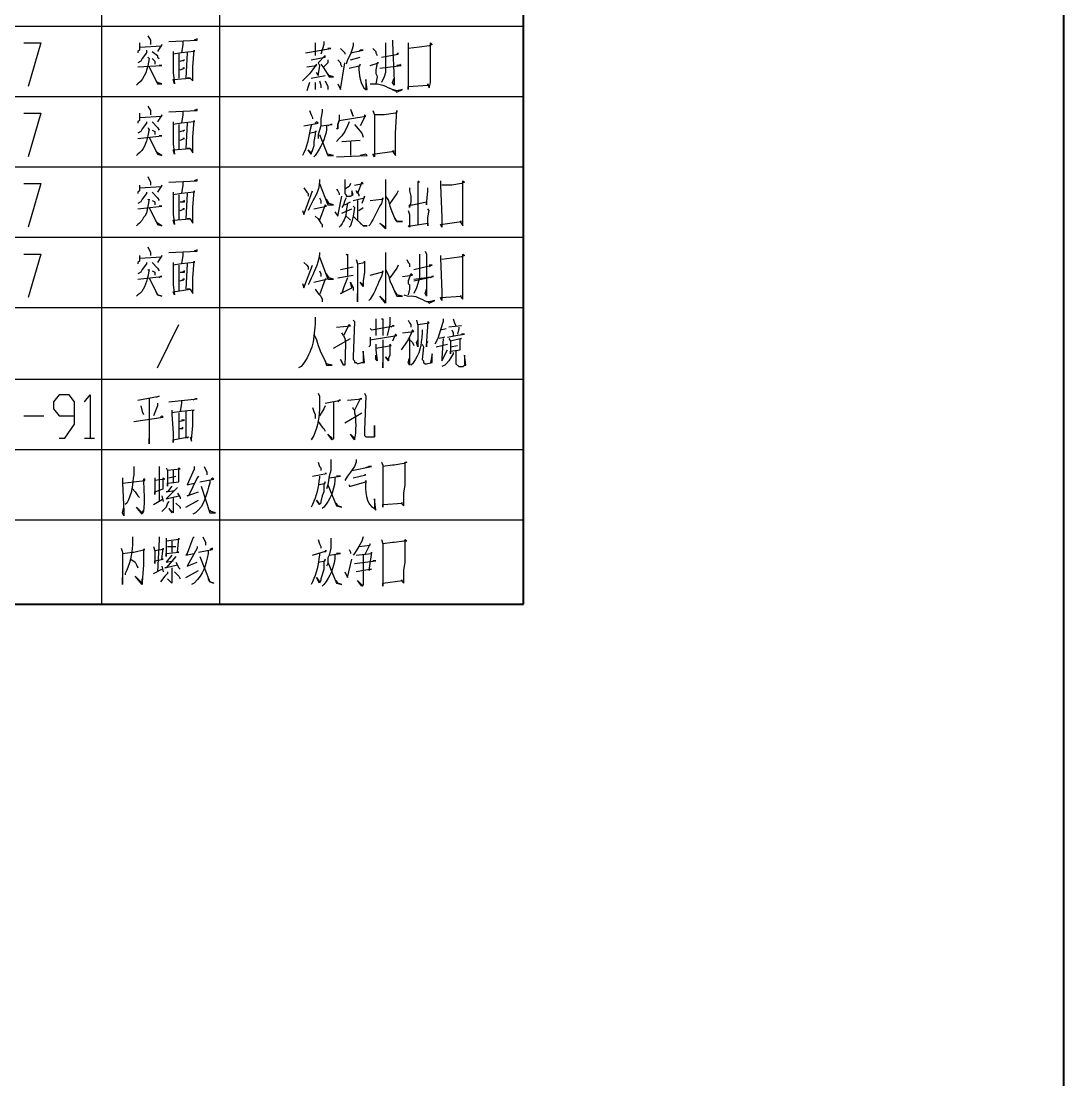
# Model space of a CAD drawing. Header units: millimetres. Extents: x 0 to 822, y 14 to 1153.
# Drawn here: x 685.6 to 819, y 403.9 to 539.3 of the extents above; entities that cross this region are included whole.
import ezdxf

# ---------------------------------------------------------------- set-up
doc = ezdxf.new("R2010")
doc.units = ezdxf.units.MM
doc.layers.add('1', color=7, linetype='Continuous')

msp = doc.modelspace()

# ---------------------------------------------------------------- linework, layer by layer
at = {"layer": '1', "color": 0, "lineweight": 40}
for points in [[(43.56, 14.721732), (819, 14.721732), (819, 1153.221732), (43.56, 1153.221732), (43.56, 14.721732)], [(749.88, 464.721732), (749.88, 629.601732)], [(569.52, 464.721732), (749.88, 464.721732)]]:
    msp.add_lwpolyline(points, dxfattribs=at)
at = {"layer": '1', "color": 0, "lineweight": 25}
for points in [[(695.88, 619.881732), (695.88, 464.721732)], [(711, 619.881732), (711, 464.721732)], [(569.52, 538.701732), (749.88, 538.701732)], [(685.98, 536.541732), (688.14, 536.541732), (686.52, 530.961732)], [(700.74, 536.541732), (700.74, 536.001732), (700.74, 535.641732), (700.56, 535.461732), (700.56, 535.281732)], [(701.82, 537.441732), (702.18, 536.901732), (702.18, 536.361732)], [(704.52, 536.721732), (708.12, 536.901732), (708.12, 537.081732), (707.76, 536.901732)], [(706.32, 536.721732), (706.32, 536.361732), (706.14, 535.281732)], [(723.24, 536.541732), (723.24, 534.921732)], [(724.32, 536.721732), (724.32, 536.361732), (723.96, 535.101732)], [(728.1, 536.541732), (728.1, 536.181732), (727.92, 535.641732), (727.74, 535.101732), (727.38, 534.381732), (727.2, 533.841732)], [(732.24, 536.541732), (732.24, 533.481732), (732.24, 532.761732), (732.06, 532.221732), (731.7, 531.501732)], [(733.14, 536.901732), (733.14, 536.541732), (733.32, 531.681732), (733.32, 531.141732), (733.14, 531.501732), (733.32, 532.041732)], [(735.12, 536.541732), (735.12, 536.001732), (735.12, 530.601732), (735.12, 530.961732), (737.64, 531.141732), (737.64, 531.321732), (737.82, 530.781732), (738, 531.501732), (738, 532.401732), (738, 533.661732), (738, 536.541732), (738.18, 536.361732), (737.82, 536.181732), (736.56, 536.001732), (736.56, 536.001732), (735.12, 535.821732)], [(701.64, 535.641732), (701.64, 535.281732), (701.1, 534.561732), (700.92, 534.201732), (700.56, 534.021732)], [(700.74, 536.001732), (703.62, 536.181732), (703.62, 536.361732), (703.08, 535.461732)], [(702.36, 535.461732), (703.08, 534.921732), (703.08, 534.741732), (703.26, 534.561732)], [(707.22, 532.041732), (707.58, 531.681732), (707.58, 531.861732), (707.58, 533.481732), (707.76, 535.641732), (707.76, 535.461732), (706.14, 535.281732), (705.06, 535.101732)], [(705.06, 535.461732), (705.06, 535.101732), (705.06, 532.761732), (705.24, 531.321732), (705.06, 531.861732), (707.22, 532.041732), (707.04, 532.041732), (706.86, 532.041732)], [(705.78, 535.281732), (705.78, 532.041732)], [(706.86, 535.281732), (706.68, 532.041732)], [(721.98, 535.281732), (725.22, 535.821732), (725.22, 535.821732), (724.86, 535.821732)], [(726.48, 535.821732), (726.84, 535.461732), (727.02, 535.281732), (727.02, 535.101732)], [(727.74, 535.281732), (729.36, 535.641732), (729, 535.641732), (728.82, 535.461732)], [(730.62, 535.821732), (730.98, 535.461732), (730.98, 535.281732)], [(730.98, 535.281732), (731.16, 534.921732)], [(731.7, 534.741732), (733.86, 535.101732), (733.86, 535.101732), (733.86, 535.281732), (733.68, 535.101732)], [(731.7, 534.741732), (733.86, 535.101732), (733.86, 535.101732), (733.68, 535.101732)], [(702.36, 534.561732), (702.72, 534.201732), (702.72, 534.021732), (702.72, 533.841732)], [(705.96, 534.201732), (706.5, 534.381732), (706.5, 534.381732), (706.32, 534.201732)], [(722.16, 533.481732), (723.42, 533.661732), (723.42, 533.841732), (722.88, 533.121732), (722.52, 532.581732), (721.8, 531.861732), (721.62, 531.681732)], [(722.7, 534.381732), (724.5, 534.741732), (724.5, 534.921732), (723.6, 534.021732), (723.6, 534.021732), (723.78, 533.661732), (723.6, 532.581732), (723.6, 532.401732), (723.42, 532.761732)], [(723.96, 533.841732), (724.32, 533.301732), (725.04, 532.221732), (725.58, 532.221732), (725.04, 532.401732), (724.86, 532.581732)], [(724.86, 534.381732), (724.86, 534.021732), (724.32, 533.481732)], [(726.12, 534.381732), (726.48, 534.021732), (726.48, 533.841732), (726.66, 533.481732)], [(726.12, 531.321732), (726.48, 530.601732), (727.02, 534.021732)], [(727.74, 534.381732), (729, 534.741732)], [(731.52, 533.301732), (734.22, 533.661732), (734.04, 533.841732)], [(700.56, 533.481732), (703.62, 533.661732), (703.44, 533.661732), (703.26, 533.661732)], [(702, 533.481732), (703.08, 531.321732), (703.62, 531.321732), (703.08, 531.501732), (702.9, 531.681732)], [(705.96, 533.121732), (706.5, 533.301732), (706.32, 533.301732), (706.32, 533.301732)], [(722.7, 532.041732), (724.5, 532.401732)], [(731.52, 533.301732), (734.22, 533.661732), (734.04, 533.661732), (733.68, 533.661732)], [(722.52, 531.501732), (722.34, 530.961732), (722.16, 530.421732)], [(723.24, 531.501732), (723.24, 530.961732), (723.24, 530.601732)], [(723.78, 531.681732), (723.96, 531.141732), (723.96, 530.781732)], [(724.5, 531.681732), (724.86, 530.961732), (724.86, 530.781732), (724.86, 530.601732)], [(569.52, 529.701732), (749.88, 529.701732)], [(701.82, 528.441732), (702.18, 527.901732), (702.18, 527.361732)], [(685.98, 527.541732), (688.14, 527.541732), (686.52, 521.961732)], [(700.74, 527.541732), (700.74, 527.001732), (700.74, 526.641732), (700.56, 526.461732), (700.56, 526.281732)], [(700.74, 527.001732), (703.62, 527.181732), (703.62, 527.361732), (703.08, 526.461732)], [(704.52, 527.721732), (708.12, 527.901732), (708.12, 528.081732), (707.76, 527.901732)], [(706.32, 527.721732), (706.32, 527.361732), (706.14, 526.281732)], [(722.52, 527.901732), (722.7, 527.361732), (722.88, 527.001732), (722.88, 526.821732)], [(724.14, 528.081732), (724.14, 527.721732), (723.96, 526.821732), (723.96, 525.921732), (723.78, 525.381732), (723.6, 524.841732), (723.6, 524.301732)], [(726.3, 527.361732), (726.3, 527.001732), (726.3, 526.641732), (726.12, 526.101732), (726.12, 525.561732), (725.94, 525.561732), (726.12, 525.741732), (726.12, 526.101732), (726.3, 526.641732)], [(726.3, 526.641732), (729.72, 527.181732), (729.54, 527.361732), (729.54, 527.001732), (729, 525.921732)], [(727.74, 528.081732), (727.92, 527.541732), (728.1, 527.181732), (727.92, 527.721732)], [(730.62, 527.901732), (730.8, 527.361732), (730.8, 521.961732), (730.62, 522.321732), (733.32, 522.681732), (733.14, 522.681732), (733.5, 522.141732), (733.5, 522.861732), (733.5, 523.941732), (733.5, 525.021732), (733.68, 527.901732), (733.68, 527.721732), (733.5, 527.541732), (732.06, 527.361732), (732.06, 527.361732), (730.8, 527.361732)], [(701.64, 526.461732), (701.64, 526.281732), (701.1, 525.561732), (700.92, 525.201732), (700.56, 525.021732)], [(702.36, 526.461732), (703.08, 525.741732), (703.08, 525.741732), (703.26, 525.381732)], [(707.22, 523.041732), (707.58, 522.501732), (707.58, 522.861732), (707.58, 524.481732), (707.76, 526.641732), (707.76, 526.461732), (706.14, 526.281732), (705.06, 526.101732)], [(705.06, 526.461732), (705.06, 526.101732), (705.06, 523.581732), (705.24, 522.321732), (705.06, 522.861732), (707.22, 523.041732), (707.04, 523.041732), (706.86, 523.041732)], [(705.78, 526.101732), (705.78, 522.861732)], [(706.86, 526.281732), (706.68, 523.041732)], [(721.8, 525.921732), (723.6, 526.281732), (723.42, 526.461732), (723.24, 526.281732)], [(723.96, 525.921732), (725.4, 526.101732), (725.22, 526.101732), (724.86, 525.921732)], [(727.56, 526.461732), (727.38, 525.921732), (727.02, 525.201732), (726.66, 524.661732), (726.3, 524.301732), (725.94, 523.941732)], [(728.28, 526.101732), (729.18, 525.021732), (729.36, 524.481732)], [(700.56, 524.301732), (703.62, 524.661732), (703.44, 524.661732), (703.26, 524.661732)], [(702, 524.481732), (703.08, 522.321732), (703.62, 522.141732), (703.08, 522.501732), (702.9, 522.681732)], [(702.36, 525.381732), (702.72, 525.201732), (702.72, 525.021732), (702.72, 524.841732)], [(705.96, 525.201732), (706.5, 525.381732), (706.5, 525.381732), (706.32, 525.201732)], [(705.96, 524.121732), (706.5, 524.301732), (706.32, 524.301732), (706.32, 524.301732)], [(722.52, 525.021732), (723.42, 525.201732), (723.24, 525.201732), (723.24, 524.841732), (723.06, 523.941732), (723.06, 523.401732), (722.88, 522.861732), (722.7, 522.501732), (722.7, 522.321732), (722.34, 522.861732), (722.7, 522.501732), (722.88, 522.681732)], [(723.78, 524.841732), (724.86, 522.141732), (725.58, 522.141732), (724.86, 522.321732), (724.68, 522.501732)], [(726.66, 523.941732), (729, 524.121732)], [(727.74, 523.941732), (727.74, 523.581732), (727.74, 522.141732)], [(725.94, 521.961732), (729.9, 522.141732), (729.72, 522.321732), (729, 522.141732)], [(569.52, 520.701732), (749.88, 520.701732)], [(701.82, 519.441732), (702.18, 518.721732), (702.18, 518.361732)], [(704.52, 518.721732), (708.12, 518.901732), (708.12, 519.081732), (707.76, 518.901732)], [(727.02, 519.081732), (727.02, 518.721732), (727.02, 517.281732), (727.2, 517.101732), (727.2, 516.921732), (727.56, 516.921732), (727.74, 516.921732), (728.1, 517.101732), (727.92, 517.641732), (727.92, 517.101732)], [(732.24, 519.081732), (732.24, 518.721732), (732.24, 513.501732), (732.24, 512.961732), (732.24, 512.781732), (731.52, 513.501732), (732.24, 512.961732)], [(736.38, 518.901732), (736.56, 518.721732), (736.38, 518.721732), (736.38, 513.321732)], [(739.26, 518.901732), (739.26, 518.361732), (739.44, 514.221732), (739.44, 512.961732), (739.26, 513.321732), (741.96, 513.681732), (741.78, 513.681732), (742.14, 513.141732), (742.14, 513.861732), (742.14, 514.761732), (742.14, 516.021732), (742.14, 518.901732), (742.32, 518.721732), (741.96, 518.541732), (740.7, 518.361732), (740.7, 518.361732), (739.44, 518.361732)], [(685.98, 518.541732), (688.14, 518.541732), (686.52, 512.961732)], [(700.74, 518.361732), (700.74, 518.001732), (700.74, 517.641732), (700.56, 517.461732), (700.56, 517.281732)], [(701.64, 517.461732), (701.64, 517.281732), (701.1, 516.561732), (700.92, 516.201732), (700.56, 516.021732)], [(700.74, 518.001732), (703.62, 518.181732), (703.62, 518.361732), (703.08, 517.461732)], [(702.36, 517.461732), (703.08, 516.741732), (703.08, 516.741732), (703.26, 516.381732)], [(707.22, 514.041732), (707.58, 513.501732), (707.58, 513.861732), (707.58, 515.481732), (707.76, 517.641732), (707.76, 517.461732), (706.14, 517.281732), (705.06, 517.101732)], [(705.06, 517.461732), (705.06, 517.101732), (705.06, 514.581732), (705.24, 513.321732), (705.06, 513.861732), (707.22, 514.041732), (707.04, 514.041732), (706.86, 514.041732)], [(706.32, 518.721732), (706.32, 518.361732), (706.14, 517.281732)], [(721.62, 515.121732), (721.8, 514.581732), (722.88, 517.641732)], [(721.8, 518.001732), (722.16, 517.461732), (722.34, 517.281732), (722.34, 516.921732)], [(723.78, 518.541732), (724.86, 515.841732), (725.4, 515.841732), (725.58, 515.841732), (725.04, 516.021732), (724.68, 516.561732)], [(725.94, 517.821732), (726.12, 517.641732), (726.3, 517.281732), (726.3, 517.101732)], [(727.74, 518.541732), (727.56, 518.181732), (727.02, 517.821732)], [(728.28, 518.361732), (729.36, 518.541732), (729.18, 518.721732), (728.64, 517.281732), (728.46, 517.641732), (728.82, 517.101732), (728.82, 516.921732)], [(733.86, 517.641732), (733.68, 517.281732), (732.78, 516.021732)], [(735.3, 518.001732), (735.3, 517.641732), (735.48, 516.921732), (735.48, 516.201732), (735.3, 515.481732), (735.3, 515.841732), (735.66, 515.841732), (737.46, 516.201732), (737.46, 515.841732), (737.64, 517.641732), (737.64, 518.001732)], [(701.82, 516.561732), (702, 516.381732), (702, 516.561732), (701.82, 515.661732), (701.64, 514.761732), (701.46, 514.401732), (701.28, 514.221732), (701.1, 513.861732), (700.74, 513.501732), (700.56, 513.321732), (700.38, 513.141732)], [(702.36, 516.381732), (702.72, 516.201732), (702.72, 516.021732), (702.72, 515.841732)], [(705.78, 517.101732), (705.78, 513.861732)], [(705.96, 516.201732), (706.5, 516.201732), (706.5, 516.381732), (706.32, 516.201732)], [(706.86, 517.281732), (706.68, 514.041732)], [(723.78, 516.741732), (723.96, 516.381732), (723.96, 516.201732), (723.96, 516.021732)], [(725.76, 514.941732), (726.12, 514.401732), (726.66, 516.921732)], [(727.2, 516.741732), (727.02, 516.381732), (726.84, 515.841732), (726.84, 515.841732), (726.66, 515.481732)], [(727.02, 515.841732), (727.74, 516.201732)], [(728.1, 516.381732), (729.54, 516.741732), (729.54, 516.921732), (729.18, 516.021732)], [(728.64, 516.381732), (728.64, 513.861732)], [(732.24, 516.921732), (732.6, 516.381732), (732.78, 515.661732), (733.14, 514.761732), (733.5, 513.861732), (733.68, 513.681732), (734.4, 513.681732), (733.68, 513.681732)], [(700.56, 515.301732), (703.62, 515.661732), (703.44, 515.661732), (703.26, 515.661732)], [(702, 515.481732), (703.08, 513.321732), (703.62, 513.141732), (703.08, 513.501732), (702.9, 513.681732)], [(705.96, 515.121732), (706.5, 515.301732), (706.32, 515.301732), (706.32, 515.301732)], [(723.06, 515.301732), (724.68, 515.661732), (724.5, 515.841732), (723.78, 513.861732)], [(726.66, 514.761732), (727.92, 515.301732)], [(728.1, 515.661732), (728.28, 515.481732), (728.1, 514.401732), (727.92, 513.681732), (727.74, 513.141732), (727.56, 512.961732)], [(728.82, 515.121732), (729.36, 515.481732)], [(735.12, 515.121732), (735.3, 514.581732), (735.3, 512.961732), (735.12, 513.141732), (735.48, 513.141732), (737.64, 513.501732), (737.64, 513.141732), (737.64, 514.221732), (737.82, 515.121732), (737.64, 515.301732)], [(723.24, 514.401732), (723.6, 514.041732), (723.96, 513.501732), (724.14, 513.321732), (724.14, 512.961732)], [(727.2, 514.401732), (727.56, 514.041732), (727.74, 513.861732)], [(728.1, 514.401732), (729.36, 513.141732), (729.9, 513.141732), (729.36, 513.141732), (729, 513.501732)], [(733.32, 514.221732), (733.68, 513.681732)], [(569.52, 511.701732), (749.88, 511.701732)], [(685.98, 509.541732), (688.14, 509.541732), (686.52, 503.961732)], [(700.74, 509.361732), (700.74, 509.001732), (700.74, 508.641732), (700.56, 508.461732), (700.56, 508.281732)], [(700.74, 509.001732), (703.62, 509.181732), (703.62, 509.361732), (703.08, 508.461732)], [(701.82, 510.441732), (702.18, 509.721732), (702.18, 509.361732)], [(704.52, 509.721732), (708.12, 509.901732), (708.12, 510.081732), (707.76, 509.901732)], [(706.32, 509.721732), (706.32, 509.361732), (706.14, 508.281732)], [(727.2, 509.541732), (727.38, 509.361732), (727.38, 509.541732), (727.38, 506.661732)], [(732.24, 509.721732), (732.24, 509.181732), (732.24, 503.961732), (732.24, 503.601732), (732.24, 503.241732), (731.52, 504.141732), (732.24, 503.421732)], [(736.56, 509.541732), (736.56, 506.481732), (736.38, 505.761732), (736.2, 505.221732), (735.84, 504.501732)], [(737.28, 509.901732), (737.46, 509.541732), (737.46, 504.501732), (737.46, 504.141732), (737.28, 504.501732), (737.46, 505.041732)], [(739.26, 509.361732), (739.26, 509.001732), (739.44, 504.681732), (739.44, 503.601732), (739.26, 503.961732), (741.96, 504.141732), (741.78, 504.141732), (742.14, 503.781732), (742.14, 504.501732), (742.14, 505.401732), (742.14, 506.661732), (742.14, 509.541732), (742.32, 509.361732), (741.96, 509.181732), (740.7, 509.001732), (740.7, 509.001732), (739.44, 508.821732)], [(701.64, 508.461732), (701.64, 508.281732), (701.1, 507.561732), (700.92, 507.201732), (700.56, 507.021732)], [(702.36, 508.461732), (703.08, 507.741732), (703.08, 507.741732), (703.26, 507.381732)], [(707.22, 505.041732), (707.58, 504.501732), (707.58, 504.861732), (707.58, 506.481732), (707.76, 508.641732), (707.76, 508.461732), (706.14, 508.281732), (705.06, 508.101732)], [(705.06, 508.461732), (705.06, 508.101732), (705.06, 505.581732), (705.24, 504.321732), (705.06, 504.681732), (707.22, 505.041732), (707.04, 505.041732), (706.86, 505.041732)], [(705.78, 508.101732), (705.78, 504.861732)], [(706.86, 508.281732), (706.68, 505.041732)], [(721.62, 505.761732), (721.8, 505.221732), (722.88, 508.101732)], [(721.8, 508.461732), (722.16, 508.101732), (722.34, 507.921732), (722.34, 507.561732)], [(723.78, 509.181732), (724.86, 506.301732), (725.4, 506.301732), (725.58, 506.301732), (725.04, 506.481732), (724.68, 507.021732)], [(728.46, 508.821732), (728.64, 508.281732), (728.64, 508.281732), (728.64, 503.421732), (728.64, 503.781732), (728.64, 504.501732)], [(728.64, 508.281732), (729.54, 508.461732), (729.54, 508.641732), (729.54, 507.201732), (729.36, 506.121732), (729.36, 505.941732), (729.36, 505.581732), (729.36, 505.401732), (729, 505.941732), (729.36, 505.581732)], [(733.86, 508.101732), (733.68, 507.741732), (732.78, 506.481732)], [(734.94, 508.821732), (735.12, 508.461732), (735.3, 508.281732)], [(735.3, 508.281732), (735.3, 507.921732)], [(735.84, 507.561732), (738.18, 508.101732), (738, 508.101732), (737.82, 507.921732)], [(735.84, 507.561732), (738.18, 508.101732), (738, 508.101732), (738, 508.101732), (737.82, 508.101732)], [(700.56, 506.301732), (703.62, 506.661732), (703.44, 506.661732), (703.26, 506.481732)], [(702.36, 507.381732), (702.72, 507.201732), (702.72, 507.021732), (702.72, 506.841732)], [(705.96, 507.201732), (706.5, 507.201732), (706.5, 507.381732), (706.32, 507.201732)], [(723.78, 507.381732), (723.96, 507.021732), (723.96, 506.841732), (723.96, 506.661732)], [(726.12, 506.481732), (728.1, 506.841732)], [(726.48, 507.561732), (728.1, 507.921732)], [(732.24, 507.561732), (732.6, 506.841732), (732.78, 506.121732), (733.14, 505.401732), (733.5, 504.501732), (733.68, 504.141732), (734.4, 504.141732), (733.68, 504.321732)], [(734.4, 506.661732), (735.66, 506.841732), (735.48, 507.021732), (735.12, 506.121732), (735.12, 505.941732), (735.12, 505.761732), (735.3, 505.581732), (735.3, 505.221732), (735.3, 505.041732), (735.12, 504.321732)], [(735.84, 506.121732), (738.36, 506.661732), (738.18, 506.661732), (738, 506.481732)], [(735.84, 506.301732), (738.36, 506.661732), (738.36, 506.661732)], [(702, 506.481732), (703.08, 504.321732), (703.62, 504.141732), (703.08, 504.321732), (702.9, 504.681732)], [(705.96, 506.121732), (706.5, 506.301732), (706.32, 506.301732), (706.32, 506.121732)], [(723.06, 505.941732), (724.68, 506.301732), (724.5, 506.301732), (723.78, 504.321732)], [(727.38, 506.481732), (726.84, 505.221732), (726.66, 504.501732), (726.48, 504.501732), (727.92, 505.221732), (727.74, 505.941732), (728.1, 505.221732), (728.1, 504.861732)], [(723.24, 505.041732), (723.6, 504.501732), (723.96, 504.141732), (724.14, 503.781732), (724.14, 503.421732)], [(733.32, 504.861732), (733.68, 504.321732)], [(569.52, 502.701732), (749.88, 502.701732)], [(730.98, 501.261732), (730.98, 500.901732), (730.98, 500.901732), (730.98, 499.101732)], [(731.7, 501.261732), (731.88, 501.261732), (731.88, 501.081732), (731.88, 499.101732)], [(732.78, 501.441732), (732.78, 501.261732), (732.78, 500.541732), (732.42, 499.101732)], [(739.62, 501.261732), (739.62, 500.901732), (739.26, 499.821732), (739.08, 499.281732), (738.9, 498.741732), (738.54, 498.021732)], [(740.88, 501.261732), (741.06, 500.721732), (741.24, 500.361732)], [(703.08, 494.961732), (705.78, 500.541732)], [(725.94, 500.181732), (727.74, 500.361732), (727.56, 500.541732), (726.84, 499.101732), (726.66, 499.461732)], [(728.1, 501.081732), (728.28, 500.901732), (728.28, 500.901732), (728.1, 496.401732), (728.1, 496.041732), (728.28, 495.861732), (728.28, 495.681732), (728.46, 495.681732), (728.64, 495.501732), (729.18, 495.681732), (729.36, 495.681732), (729.54, 495.681732), (729.36, 497.121732), (729.36, 495.681732)], [(730.26, 500.001732), (730.44, 499.821732), (730.44, 499.821732), (733.32, 500.361732), (733.14, 500.361732), (732.96, 500.181732)], [(734.4, 499.461732), (735.84, 499.641732), (735.66, 499.821732), (735.48, 499.281732), (735.12, 498.561732), (734.22, 497.301732)], [(735.12, 501.081732), (735.3, 500.721732), (735.48, 500.541732), (735.48, 500.181732)], [(736.2, 501.081732), (736.38, 500.361732), (736.38, 497.661732), (736.2, 498.201732), (736.38, 498.561732)], [(736.38, 500.541732), (737.82, 500.721732), (737.64, 500.901732), (737.46, 498.381732), (737.46, 497.661732), (737.46, 498.021732), (737.64, 498.381732)], [(739.26, 499.821732), (739.98, 500.001732)], [(741.96, 500.361732), (740.34, 500.181732)], [(740.7, 499.821732), (740.88, 499.461732), (740.88, 499.101732)], [(741.6, 500.181732), (741.6, 500.001732), (741.42, 499.281732)], [(723.06, 499.281732), (723.42, 498.561732), (723.6, 497.841732), (723.96, 496.941732), (724.5, 495.861732), (724.68, 495.321732), (725.4, 495.321732), (724.68, 495.501732), (724.5, 495.861732)], [(725.58, 497.481732), (727.74, 498.741732)], [(730.26, 498.921732), (730.26, 498.381732), (730.26, 498.021732), (730.26, 497.841732), (730.08, 497.661732)], [(730.26, 498.561732), (733.68, 499.101732), (733.5, 499.281732), (733.14, 498.381732)], [(731.88, 498.561732), (731.88, 498.381732), (731.88, 494.961732), (731.88, 495.141732), (731.88, 495.681732)], [(735.3, 498.741732), (735.3, 495.321732), (735.12, 495.681732), (735.3, 496.221732)], [(735.12, 498.741732), (735.66, 498.201732), (735.84, 497.841732)], [(739.8, 498.921732), (739.08, 498.741732)], [(739.62, 498.741732), (739.44, 496.221732), (739.44, 495.861732), (740.16, 497.301732)], [(740.16, 498.921732), (741.24, 499.101732), (742.32, 499.281732), (742.14, 499.281732), (741.96, 499.281732)], [(740.34, 498.741732), (740.52, 498.381732), (740.52, 496.761732), (740.52, 497.121732), (741.78, 497.301732), (741.78, 497.301732), (741.78, 498.741732), (741.96, 498.741732), (740.52, 498.381732)], [(730.98, 498.021732), (730.98, 497.301732), (731.16, 495.861732), (730.98, 496.041732), (730.98, 496.581732)], [(730.98, 497.481732), (732.96, 497.841732), (732.78, 498.021732), (732.78, 497.661732), (732.78, 496.581732), (732.6, 496.221732), (732.6, 495.861732), (732.6, 495.861732), (732.24, 496.401732), (732.6, 495.861732), (732.6, 496.221732)], [(736.92, 498.021732), (737.1, 497.661732), (736.92, 496.041732), (737.1, 495.861732), (737.1, 495.681732), (737.1, 495.681732), (737.28, 495.501732), (737.46, 495.501732), (738.18, 495.681732), (738.18, 496.761732), (738, 495.681732)], [(738.72, 497.661732), (740.16, 498.021732)], [(740.52, 497.661732), (741.42, 497.841732)], [(741.24, 497.121732), (741.24, 496.941732), (741.24, 495.501732), (741.24, 495.501732), (741.6, 495.141732), (742.14, 495.141732), (742.32, 495.321732), (742.5, 495.321732), (742.32, 496.581732), (742.32, 495.321732)], [(740.88, 496.941732), (740.88, 496.761732), (740.52, 496.221732), (740.34, 495.861732), (739.98, 495.501732), (739.8, 495.321732), (739.44, 495.141732)], [(569.52, 493.521732), (749.88, 493.521732)], [(729.54, 491.721732), (729.72, 491.361732), (729.72, 491.361732), (729.54, 487.041732), (729.54, 486.681732), (729.54, 486.321732), (729.72, 486.141732), (730.08, 486.141732), (730.62, 486.141732), (730.8, 486.141732), (730.8, 486.141732), (730.8, 487.581732), (730.8, 486.141732)], [(690.48, 485.961732), (691.2, 485.961732), (692.46, 487.761732), (692.46, 490.641732), (691.74, 491.541732), (690.48, 491.541732), (689.76, 490.641732), (689.76, 489.741732), (690.48, 488.841732), (692.46, 488.841732)], [(693.72, 490.641732), (694.44, 491.541732), (694.44, 485.961732)], [(700.56, 490.821732), (703.26, 491.361732), (703.26, 491.361732), (702.9, 491.181732)], [(702, 491.001732), (702, 485.961732), (702, 485.241732), (702, 485.961732)], [(703.08, 490.461732), (703.08, 490.101732), (702.54, 488.841732)], [(704.52, 490.641732), (708.12, 491.001732), (707.94, 491.001732), (707.58, 490.821732)], [(706.14, 490.821732), (706.14, 490.461732), (705.96, 489.381732)], [(724.5, 490.461732), (726.48, 490.821732), (726.48, 490.821732), (726.3, 490.821732), (726.12, 490.641732)], [(725.58, 490.641732), (725.58, 485.961732), (725.4, 485.781732), (724.86, 486.501732), (725.4, 485.961732)], [(727.38, 490.821732), (729.18, 491.001732), (729, 491.001732), (728.28, 489.561732), (728.1, 489.741732), (728.1, 489.921732)], [(700.92, 490.101732), (701.1, 489.381732), (701.28, 489.021732)], [(704.88, 489.561732), (704.88, 489.021732), (705.06, 486.681732), (705.06, 485.421732), (705.06, 485.781732), (707.04, 486.141732), (707.04, 486.141732), (706.86, 485.961732)], [(707.22, 486.141732), (707.4, 485.601732), (707.4, 485.781732), (707.58, 487.581732), (707.58, 489.561732), (707.76, 489.561732), (706.14, 489.381732), (704.88, 489.201732)], [(705.78, 489.201732), (705.78, 485.961732)], [(706.68, 489.381732), (706.68, 485.961732)], [(722.88, 489.921732), (723.06, 489.381732), (723.24, 489.021732), (723.24, 488.841732), (723.24, 488.481732)], [(724.5, 490.101732), (724.32, 489.741732), (723.78, 488.841732)], [(727.02, 487.941732), (729.18, 489.201732)], [(685.98, 488.841732), (688.5, 488.841732)], [(700.02, 488.121732), (703.8, 488.661732), (703.62, 488.841732), (703.44, 488.661732)], [(705.78, 488.121732), (706.5, 488.301732), (706.32, 488.301732), (706.14, 488.301732)], [(723.6, 488.121732), (724.14, 487.401732), (724.32, 487.221732), (724.5, 486.861732)], [(705.78, 487.221732), (706.32, 487.221732), (706.32, 487.401732), (706.14, 487.221732)], [(693.72, 485.961732), (694.98, 485.961732)], [(569.52, 484.521732), (749.88, 484.521732)], [(703.26, 482.361732), (703.26, 482.001732), (703.26, 477.861732)], [(707.76, 482.361732), (707.76, 482.001732), (706.86, 480.021732), (706.86, 480.021732), (707.76, 480.201732)], [(709.02, 482.361732), (709.38, 481.641732), (709.38, 481.281732)], [(723.6, 482.901732), (723.78, 482.361732), (723.96, 482.181732), (723.96, 481.821732)], [(725.22, 483.261732), (725.22, 482.901732), (725.22, 481.821732), (725.04, 481.101732), (724.86, 480.021732), (724.68, 479.481732)], [(728.46, 483.261732), (728.46, 482.901732), (728.28, 482.361732), (727.74, 481.641732), (727.38, 481.101732), (727.02, 480.561732)], [(727.92, 481.821732), (730.44, 482.361732), (730.08, 482.361732), (729.72, 482.181732)], [(731.7, 482.901732), (731.88, 482.541732), (731.88, 478.221732), (731.88, 477.141732), (731.88, 477.501732), (734.4, 477.681732), (734.22, 477.681732), (734.58, 477.321732), (734.58, 478.041732), (734.58, 478.941732), (734.76, 480.021732), (734.76, 482.901732), (734.94, 482.901732), (734.58, 482.721732), (733.32, 482.541732), (733.14, 482.541732), (731.88, 482.361732)], [(698.58, 480.921732), (698.58, 480.201732), (698.76, 476.601732), (698.76, 476.061732), (698.58, 476.421732), (698.76, 477.141732)], [(702.72, 480.921732), (702.72, 480.561732), (702.72, 478.761732), (702.72, 479.121732), (703.8, 479.481732), (703.8, 479.481732), (703.8, 480.921732), (703.98, 480.741732), (702.72, 480.561732)], [(704.16, 482.181732), (704.34, 481.821732), (704.34, 479.841732), (704.34, 480.201732), (705.78, 480.381732), (705.78, 480.381732), (705.78, 482.181732), (705.96, 482.001732), (704.34, 481.821732)], [(704.52, 480.921732), (705.42, 481.101732)], [(705.06, 481.821732), (705.06, 480.201732)], [(708.3, 481.101732), (708.12, 480.921732), (707.04, 478.581732), (706.86, 478.581732), (708.3, 479.121732)], [(708.48, 480.381732), (710.28, 480.741732), (710.1, 480.921732), (709.92, 480.741732)], [(722.88, 481.101732), (724.68, 481.461732), (724.5, 481.461732), (724.5, 481.461732)], [(725.04, 480.921732), (726.48, 481.101732), (726.3, 481.101732), (725.94, 481.101732)], [(728.1, 480.921732), (728.1, 480.921732), (728.1, 480.921732), (729.72, 481.281732), (729.54, 481.281732), (729.54, 481.281732)], [(704.88, 479.841732), (704.34, 479.121732), (704.16, 479.121732), (705.24, 479.301732)], [(705.6, 479.661732), (704.16, 478.221732), (704.16, 478.221732), (705.78, 478.581732)], [(708.66, 479.841732), (709.74, 476.421732), (710.46, 476.421732), (709.92, 476.601732), (709.74, 476.781732)], [(723.6, 480.021732), (724.5, 480.201732), (724.5, 480.381732), (724.32, 480.021732), (724.32, 479.121732), (724.14, 478.581732), (723.96, 477.861732), (723.96, 477.681732), (723.78, 477.501732), (723.42, 478.041732), (723.78, 477.501732), (723.96, 477.681732)], [(724.86, 480.021732), (725.94, 477.321732), (726.66, 477.141732), (726.12, 477.321732), (725.94, 477.681732)], [(699.84, 479.481732), (700.2, 479.121732), (700.56, 478.581732), (700.74, 478.401732), (700.56, 478.581732)], [(702.54, 477.501732), (703.8, 478.221732)], [(703.62, 478.581732), (703.8, 477.861732)], [(705.06, 478.401732), (705.06, 476.601732), (705.06, 476.421732), (704.52, 476.961732), (704.88, 476.421732)], [(705.6, 478.941732), (705.96, 478.401732), (705.96, 478.221732)], [(704.52, 477.861732), (704.34, 477.681732), (704.16, 477.141732), (703.62, 476.601732)], [(705.42, 477.681732), (705.96, 477.141732), (705.96, 476.961732)], [(706.68, 477.141732), (708.3, 478.041732)], [(569.52, 475.521732), (749.88, 475.521732)], [(703.26, 473.361732), (703.26, 473.001732), (703.08, 468.861732)], [(704.16, 473.181732), (704.16, 472.821732), (704.16, 470.841732), (704.16, 471.201732), (705.78, 471.381732), (705.6, 471.381732), (705.78, 473.181732), (705.78, 473.001732), (704.16, 472.821732)], [(704.88, 472.821732), (704.88, 471.381732)], [(707.76, 473.361732), (707.58, 473.181732), (706.86, 471.201732), (706.68, 471.021732), (707.76, 471.201732)], [(708.84, 473.361732), (709.2, 472.641732), (709.2, 472.281732)], [(723.6, 473.001732), (723.78, 472.461732), (723.96, 472.101732), (723.96, 471.921732)], [(725.22, 473.181732), (725.22, 472.821732), (725.22, 471.921732), (725.04, 471.021732), (724.86, 470.661732), (724.86, 469.941732), (724.68, 469.581732)], [(729.36, 473.361732), (729.18, 472.821732), (728.82, 472.101732), (728.46, 471.561732), (728.28, 471.201732), (728.1, 471.021732)], [(731.7, 473.001732), (731.88, 472.461732), (731.88, 468.321732), (731.88, 467.061732), (731.88, 467.421732), (734.4, 467.781732), (734.22, 467.781732), (734.58, 467.421732), (734.58, 468.141732), (734.58, 469.041732), (734.76, 470.121732), (734.76, 473.001732), (734.94, 472.821732), (734.58, 472.821732), (733.32, 472.641732), (733.14, 472.641732), (731.88, 472.461732)], [(698.4, 471.921732), (698.58, 471.381732), (698.58, 467.601732), (698.58, 467.241732), (698.58, 467.421732), (698.58, 468.141732)], [(702.54, 472.101732), (702.72, 471.561732), (702.72, 469.941732), (702.72, 470.301732), (703.8, 470.481732), (703.62, 470.481732), (703.8, 471.921732), (703.8, 471.741732), (702.72, 471.561732)], [(704.34, 472.101732), (705.42, 472.101732)], [(708.12, 472.101732), (708.12, 471.921732), (706.86, 469.581732), (706.86, 469.581732), (708.12, 470.121732)], [(708.3, 471.381732), (710.1, 471.741732), (710.1, 471.921732), (709.74, 471.741732)], [(722.88, 471.021732), (724.68, 471.561732), (724.5, 471.561732), (724.5, 471.381732)], [(727.56, 471.741732), (727.74, 471.381732), (727.74, 471.201732)], [(728.46, 471.021732), (730.44, 471.201732), (730.44, 471.381732), (730.08, 469.041732), (730.26, 469.221732), (730.44, 469.221732), (728.46, 468.861732)], [(728.82, 472.101732), (730.26, 472.281732), (730.26, 472.461732), (729.54, 471.021732)], [(699.66, 470.481732), (700.2, 470.121732), (700.38, 469.761732), (700.56, 469.401732), (700.56, 469.581732)], [(705.42, 470.841732), (704.16, 469.401732), (703.98, 469.401732), (705.6, 469.761732)], [(704.88, 471.021732), (704.16, 470.121732), (704.16, 470.121732), (705.06, 470.301732)], [(705.42, 470.121732), (705.78, 469.401732), (705.96, 469.221732)], [(708.48, 470.841732), (709.74, 467.601732), (710.28, 467.421732), (709.74, 467.601732), (709.56, 467.961732)], [(723.6, 470.121732), (724.5, 470.301732), (724.5, 470.481732), (724.32, 470.121732), (724.32, 469.221732), (724.14, 468.501732), (723.96, 467.961732), (723.96, 467.781732), (723.78, 467.421732), (723.42, 468.141732), (723.78, 467.601732), (723.96, 467.781732)], [(724.86, 470.121732), (725.94, 467.421732), (726.66, 467.241732), (726.12, 467.421732), (725.94, 467.781732)], [(725.04, 471.021732), (726.48, 471.201732), (726.3, 471.201732), (725.94, 471.201732)], [(727.02, 468.861732), (727.38, 468.141732), (727.92, 470.481732)], [(728.28, 469.941732), (730.98, 470.301732), (730.8, 470.301732), (730.62, 470.301732)], [(729.36, 471.021732), (729.36, 467.781732), (729.36, 467.241732), (729.18, 467.061732), (728.64, 467.781732), (729.36, 467.061732)], [(702.54, 468.681732), (703.62, 469.221732)], [(704.34, 468.861732), (704.34, 468.681732), (703.98, 468.321732), (703.44, 467.601732)], [(703.62, 469.581732), (703.8, 468.861732)], [(704.88, 469.401732), (704.88, 467.601732), (704.88, 467.421732), (704.34, 467.961732), (704.88, 467.421732)], [(705.24, 468.861732), (705.78, 468.321732), (705.96, 467.961732)], [(706.68, 468.141732), (708.3, 469.041732)]]:
    msp.add_lwpolyline(points, dxfattribs=at)
for points, knots in [([(701.82, 534.741732), (701.82, 534.741732), (702, 534.561732), (702, 534.561732), (701.82, 533.301732), (701.46, 532.041732), (700.56, 531.321732), (700.56, 531.321732), (700.38, 531.141732), (700.38, 531.141732)], [0, 0, 0, 0, 1, 1, 1, 2, 2, 2, 3, 3, 3, 3]), ([(727.56, 533.301732), (727.56, 533.301732), (729, 533.661732), (729, 533.661732), (729, 533.661732), (729, 533.841732), (729, 533.841732), (729, 533.841732), (728.82, 533.481732), (728.82, 533.481732), (728.82, 532.761732), (729, 530.961732), (729.72, 530.601732), (729.72, 530.601732), (729.9, 530.601732), (729.9, 530.601732), (729.9, 530.601732), (729.72, 531.861732), (729.72, 531.861732), (729.72, 531.861732), (729.72, 530.601732), (729.72, 530.601732)], [0, 0, 0, 0, 1, 1, 1, 2, 2, 2, 3, 3, 3, 4, 4, 4, 5, 5, 5, 6, 6, 6, 7, 7, 7, 7]), ([(730.26, 533.661732), (730.26, 533.661732), (731.34, 534.021732), (731.34, 534.021732), (731.34, 534.021732), (731.16, 534.021732), (731.16, 534.021732), (731.16, 534.021732), (730.98, 533.121732), (730.98, 533.121732), (730.98, 532.221732), (731.16, 532.581732), (731.16, 532.221732), (731.16, 532.221732), (730.98, 531.321732), (730.98, 531.321732)], [0, 0, 0, 0, 1, 1, 1, 2, 2, 2, 3, 3, 3, 4, 4, 4, 5, 5, 5, 5]), ([(730.26, 531.321732), (730.26, 531.321732), (730.8, 531.321732), (730.8, 531.321732), (731.88, 531.321732), (732.6, 530.781732), (733.5, 530.421732), (733.5, 530.421732), (733.68, 530.241732), (733.68, 530.241732), (733.68, 530.241732), (734.4, 530.601732), (734.4, 530.601732), (734.4, 530.601732), (733.68, 530.421732), (733.68, 530.421732), (733.68, 530.421732), (733.14, 530.601732), (733.14, 530.601732)], [0, 0, 0, 0, 1, 1, 1, 2, 2, 2, 3, 3, 3, 4, 4, 4, 5, 5, 5, 6, 6, 6, 6]), ([(701.82, 525.741732), (701.82, 525.741732), (702, 525.381732), (702, 525.381732), (702, 525.381732), (702, 525.561732), (702, 525.561732), (702, 525.561732), (701.82, 524.661732), (701.82, 524.661732), (701.64, 523.761732), (701.28, 522.861732), (700.56, 522.321732), (700.56, 522.321732), (700.38, 522.141732), (700.38, 522.141732)], [0, 0, 0, 0, 1, 1, 1, 2, 2, 2, 3, 3, 3, 4, 4, 4, 5, 5, 5, 5]), ([(722.7, 526.101732), (722.7, 526.101732), (722.7, 525.921732), (722.7, 525.921732), (722.34, 524.661732), (722.34, 523.761732), (721.8, 522.501732), (721.8, 522.501732), (721.62, 522.141732), (721.62, 522.141732)], [0, 0, 0, 0, 1, 1, 1, 2, 2, 2, 3, 3, 3, 3]), ([(724.68, 525.921732), (724.68, 525.921732), (724.68, 525.381732), (724.68, 525.381732), (724.5, 524.301732), (723.96, 523.221732), (723.24, 522.141732), (723.24, 522.141732), (723.06, 521.961732), (723.06, 521.961732)], [0, 0, 0, 0, 1, 1, 1, 2, 2, 2, 3, 3, 3, 3]), ([(723.78, 519.081732), (723.78, 519.081732), (723.78, 518.901732), (723.78, 518.901732), (723.78, 517.461732), (723.06, 516.741732), (722.52, 515.481732), (722.52, 515.481732), (722.34, 515.121732), (722.34, 515.121732)], [0, 0, 0, 0, 1, 1, 1, 2, 2, 2, 3, 3, 3, 3]), ([(730.26, 516.381732), (730.26, 516.381732), (731.7, 516.561732), (731.7, 516.561732), (731.7, 516.561732), (731.88, 516.561732), (731.88, 516.561732), (731.88, 516.561732), (731.88, 516.741732), (731.88, 516.741732), (731.88, 516.741732), (731.7, 516.021732), (731.7, 516.021732), (731.16, 515.121732), (730.8, 514.221732), (730.26, 513.321732), (730.26, 513.321732), (730.08, 513.141732), (730.08, 513.141732)], [0, 0, 0, 0, 1, 1, 1, 2, 2, 2, 3, 3, 3, 4, 4, 4, 5, 5, 5, 6, 6, 6, 6]), ([(727.38, 516.021732), (727.38, 516.021732), (727.2, 515.121732), (727.2, 515.121732), (727.2, 514.221732), (727.02, 514.041732), (726.48, 513.141732), (726.48, 513.141732), (726.3, 512.961732), (726.3, 512.961732)], [0, 0, 0, 0, 1, 1, 1, 2, 2, 2, 3, 3, 3, 3]), ([(723.78, 509.721732), (723.78, 509.721732), (723.78, 509.541732), (723.78, 509.541732), (723.6, 507.921732), (723.06, 507.381732), (722.52, 505.941732), (722.52, 505.941732), (722.34, 505.581732), (722.34, 505.581732)], [0, 0, 0, 0, 1, 1, 1, 2, 2, 2, 3, 3, 3, 3]), ([(701.82, 507.561732), (701.82, 507.561732), (702, 507.381732), (702, 507.381732), (702, 507.381732), (702, 507.561732), (702, 507.561732), (702, 507.561732), (701.82, 506.661732), (701.82, 506.661732), (701.64, 505.941732), (701.28, 504.681732), (700.56, 504.321732), (700.56, 504.321732), (700.38, 504.141732), (700.38, 504.141732)], [0, 0, 0, 0, 1, 1, 1, 2, 2, 2, 3, 3, 3, 4, 4, 4, 5, 5, 5, 5]), ([(730.26, 506.841732), (730.26, 506.841732), (731.7, 507.201732), (731.7, 507.201732), (731.7, 507.201732), (731.88, 507.201732), (731.88, 507.201732), (731.88, 507.201732), (731.88, 507.381732), (731.88, 507.381732), (731.88, 507.381732), (731.7, 506.661732), (731.7, 506.661732), (731.16, 505.581732), (730.98, 504.861732), (730.26, 503.781732), (730.26, 503.781732), (730.08, 503.601732), (730.08, 503.601732)], [0, 0, 0, 0, 1, 1, 1, 2, 2, 2, 3, 3, 3, 4, 4, 4, 5, 5, 5, 6, 6, 6, 6]), ([(734.58, 504.321732), (734.58, 504.321732), (735.12, 504.141732), (735.12, 504.141732), (736.2, 504.321732), (736.56, 503.781732), (737.64, 503.421732), (737.64, 503.421732), (737.82, 503.241732), (737.82, 503.241732), (737.82, 503.241732), (738.54, 503.601732), (738.54, 503.601732), (738.54, 503.601732), (737.82, 503.421732), (737.82, 503.421732), (737.82, 503.421732), (737.46, 503.421732), (737.46, 503.421732)], [0, 0, 0, 0, 1, 1, 1, 2, 2, 2, 3, 3, 3, 4, 4, 4, 5, 5, 5, 6, 6, 6, 6]), ([(723.24, 501.441732), (723.24, 501.441732), (723.24, 501.081732), (723.24, 501.081732), (723.06, 498.561732), (723.06, 497.301732), (721.44, 495.141732), (721.44, 495.141732), (721.08, 494.961732), (721.08, 494.961732)], [0, 0, 0, 0, 1, 1, 1, 2, 2, 2, 3, 3, 3, 3]), ([(736.92, 499.821732), (736.92, 499.821732), (736.92, 499.461732), (736.92, 499.461732), (736.74, 497.661732), (736.74, 496.941732), (735.66, 495.501732), (735.66, 495.501732), (735.48, 495.321732), (735.48, 495.321732)], [0, 0, 0, 0, 1, 1, 1, 2, 2, 2, 3, 3, 3, 3]), ([(726.84, 499.101732), (726.84, 499.101732), (727.02, 498.741732), (727.02, 498.741732), (727.2, 498.021732), (727.02, 496.221732), (727.02, 495.321732), (727.02, 495.321732), (726.84, 495.321732), (726.84, 495.321732), (726.84, 495.321732), (726.48, 496.041732), (726.48, 496.041732), (726.48, 496.041732), (726.84, 495.321732), (726.84, 495.321732)], [0, 0, 0, 0, 1, 1, 1, 2, 2, 2, 3, 3, 3, 4, 4, 4, 5, 5, 5, 5]), ([(723.6, 491.721732), (723.6, 491.721732), (723.78, 491.361732), (723.78, 491.361732), (723.78, 491.361732), (723.78, 491.361732), (723.78, 491.361732), (723.78, 491.361732), (723.78, 490.101732), (723.78, 490.101732), (723.78, 488.841732), (723.6, 487.581732), (723.06, 486.321732), (723.06, 486.321732), (722.7, 485.781732), (722.7, 485.781732)], [0, 0, 0, 0, 1, 1, 1, 2, 2, 2, 3, 3, 3, 4, 4, 4, 5, 5, 5, 5]), ([(728.28, 489.561732), (728.28, 489.561732), (728.28, 489.201732), (728.28, 489.201732), (728.46, 488.661732), (728.46, 486.681732), (728.28, 485.961732), (728.28, 485.961732), (728.28, 485.781732), (728.28, 485.781732), (728.28, 485.781732), (727.74, 486.501732), (727.74, 486.501732), (727.74, 486.501732), (728.28, 485.961732), (728.28, 485.961732)], [0, 0, 0, 0, 1, 1, 1, 2, 2, 2, 3, 3, 3, 4, 4, 4, 5, 5, 5, 5]), ([(700.02, 482.361732), (700.02, 482.361732), (700.02, 481.281732), (700.02, 481.281732), (699.84, 480.201732), (699.84, 478.761732), (699.12, 477.681732), (699.12, 477.681732), (698.94, 477.501732), (698.94, 477.501732)], [0, 0, 0, 0, 1, 1, 1, 2, 2, 2, 3, 3, 3, 3]), ([(723.78, 481.101732), (723.78, 481.101732), (723.78, 480.921732), (723.78, 480.921732), (723.6, 479.661732), (723.42, 478.581732), (722.88, 477.501732), (722.88, 477.501732), (722.7, 477.141732), (722.7, 477.141732)], [0, 0, 0, 0, 1, 1, 1, 2, 2, 2, 3, 3, 3, 3]), ([(725.76, 480.921732), (725.76, 480.921732), (725.76, 480.561732), (725.76, 480.561732), (725.58, 479.121732), (725.22, 478.221732), (724.32, 477.141732), (724.32, 477.141732), (724.14, 476.961732), (724.14, 476.961732)], [0, 0, 0, 0, 1, 1, 1, 2, 2, 2, 3, 3, 3, 3]), ([(698.58, 480.201732), (698.58, 480.201732), (700.02, 480.381732), (700.02, 480.381732), (700.02, 480.381732), (700.02, 480.381732), (700.02, 480.381732), (700.02, 480.381732), (701.46, 480.561732), (701.46, 480.561732), (701.46, 480.561732), (701.46, 480.741732), (701.46, 480.741732), (701.46, 480.741732), (701.28, 480.741732), (701.28, 480.741732), (701.28, 479.301732), (701.46, 478.041732), (701.28, 476.601732), (701.28, 476.601732), (701.1, 476.241732), (701.1, 476.241732), (701.1, 476.241732), (700.38, 477.141732), (700.38, 477.141732), (700.38, 477.141732), (701.1, 476.421732), (701.1, 476.421732), (701.1, 476.421732), (701.28, 476.781732), (701.28, 476.781732)], [0, 0, 0, 0, 1, 1, 1, 2, 2, 2, 3, 3, 3, 4, 4, 4, 5, 5, 5, 6, 6, 6, 7, 7, 7, 8, 8, 8, 9, 9, 9, 10, 10, 10, 10]), ([(709.74, 480.561732), (709.74, 480.561732), (709.74, 480.201732), (709.74, 480.201732), (709.38, 478.941732), (709.02, 477.321732), (707.94, 476.421732), (707.94, 476.421732), (707.58, 476.241732), (707.58, 476.241732)], [0, 0, 0, 0, 1, 1, 1, 2, 2, 2, 3, 3, 3, 3]), ([(727.56, 480.021732), (727.56, 480.021732), (727.56, 479.841732), (727.56, 479.841732), (727.56, 479.841732), (727.74, 479.841732), (727.74, 479.841732), (727.74, 479.841732), (729.72, 480.381732), (729.72, 480.381732), (729.72, 480.381732), (729.72, 480.561732), (729.72, 480.561732), (729.72, 480.561732), (729.72, 480.381732), (729.72, 480.381732), (729.54, 479.481732), (729.72, 477.501732), (730.8, 476.961732), (730.8, 476.961732), (730.98, 476.781732), (730.98, 476.781732), (730.98, 476.781732), (730.8, 478.221732), (730.8, 478.221732), (730.8, 478.221732), (730.8, 476.961732), (730.8, 476.961732)], [0, 0, 0, 0, 1, 1, 1, 2, 2, 2, 3, 3, 3, 4, 4, 4, 5, 5, 5, 6, 6, 6, 7, 7, 7, 8, 8, 8, 9, 9, 9, 9]), ([(699.84, 473.361732), (699.84, 473.361732), (699.84, 472.281732), (699.84, 472.281732), (699.84, 471.201732), (699.48, 469.761732), (698.94, 468.681732), (698.94, 468.681732), (698.94, 468.501732), (698.94, 468.501732)], [0, 0, 0, 0, 1, 1, 1, 2, 2, 2, 3, 3, 3, 3]), ([(698.58, 471.201732), (698.58, 471.201732), (699.84, 471.381732), (699.84, 471.381732), (699.84, 471.381732), (700.02, 471.381732), (700.02, 471.381732), (700.02, 471.381732), (701.46, 471.741732), (701.46, 471.741732), (701.46, 471.741732), (701.28, 471.741732), (701.28, 471.741732), (701.28, 471.741732), (701.28, 471.741732), (701.28, 471.741732), (701.28, 470.481732), (701.28, 469.041732), (701.1, 467.601732), (701.1, 467.601732), (701.1, 467.241732), (701.1, 467.241732), (701.1, 467.241732), (700.2, 468.321732), (700.2, 468.321732), (700.2, 468.321732), (701.1, 467.421732), (701.1, 467.421732), (701.1, 467.421732), (701.1, 467.961732), (701.1, 467.961732)], [0, 0, 0, 0, 1, 1, 1, 2, 2, 2, 3, 3, 3, 4, 4, 4, 5, 5, 5, 6, 6, 6, 7, 7, 7, 8, 8, 8, 9, 9, 9, 10, 10, 10, 10]), ([(709.56, 471.561732), (709.56, 471.561732), (709.56, 471.201732), (709.56, 471.201732), (709.2, 469.581732), (709.02, 468.681732), (707.76, 467.421732), (707.76, 467.421732), (707.4, 467.241732), (707.4, 467.241732)], [0, 0, 0, 0, 1, 1, 1, 2, 2, 2, 3, 3, 3, 3]), ([(723.78, 471.201732), (723.78, 471.201732), (723.78, 471.021732), (723.78, 471.021732), (723.6, 469.761732), (723.42, 468.681732), (722.88, 467.601732), (722.88, 467.601732), (722.7, 467.241732), (722.7, 467.241732)], [0, 0, 0, 0, 1, 1, 1, 2, 2, 2, 3, 3, 3, 3]), ([(725.76, 471.021732), (725.76, 471.021732), (725.76, 470.661732), (725.76, 470.661732), (725.58, 469.401732), (725.22, 468.321732), (724.32, 467.241732), (724.32, 467.241732), (724.14, 467.061732), (724.14, 467.061732)], [0, 0, 0, 0, 1, 1, 1, 2, 2, 2, 3, 3, 3, 3])]:
    msp.add_open_spline(points, degree=3, knots=knots, dxfattribs=at)

doc.saveas('drawing.dxf')
